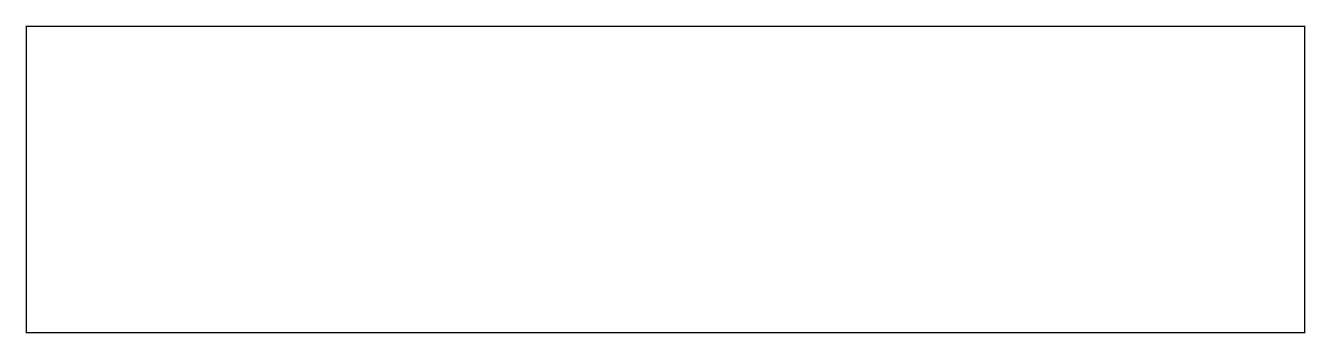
# Model space of a CAD drawing. Header units: millimetres. Extents: x 0 to 217, y 0 to 52.
import ezdxf

# ---------------------------------------------------------------- set-up
doc = ezdxf.new("R2010")
doc.units = ezdxf.units.MM
doc.layers.add('BoardOutLine', color=7, linetype='Continuous', true_color=0xff00ff)

msp = doc.modelspace()

# ---------------------------------------------------------------- linework, layer by layer
at = {"layer": 'BoardOutLine', "const_width": 0.254}
msp.add_lwpolyline([(0, 0), (217, 0), (217, 52), (0, 52), (0, 0)], close=True, dxfattribs=at)

doc.saveas('drawing.dxf')
